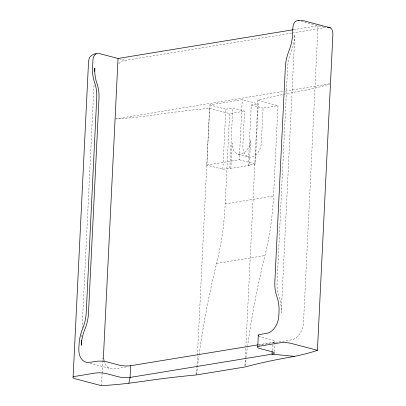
<?xml version="1.0" encoding="UTF-8"?>
<svg xmlns="http://www.w3.org/2000/svg" width="406" height="406" viewBox="0 0 406 406"><rect width="100%" height="100%" fill="white"/><g stroke="black" fill="none" stroke-linecap="round" stroke-linejoin="round"><path stroke-width="0.3" stroke-dasharray="2.03 1.52" d="M81.672 337.112L81.855 333.316M82.103 328.251L94.05 83.996M101.515 385.7L102.104 373.667M102.134 373.033L102.88 357.833M196.519 374.921L196.89 367.323M196.92 366.689L197.448 355.925M197.478 355.291L209.557 108.3A430.949 91.807 2.8 0 0 154.305 114.964A185.806 39.58 2.8 0 1 115.751 119.004M230.852 168.419L232.095 143.044A13.002 8.952 -75.3 0 0 240.717 154.219A13.002 8.952 -75.3 0 0 250.583 140.014L249.345 165.389L230.852 168.419L229.832 168.15L222.858 169.292L206.867 165.085L209.806 104.966L242.24 99.653L258.231 103.86L255.293 163.978L248.32 165.12L251.263 105.002L258.231 103.86M222.858 169.292L225.802 109.173L232.77 108.032L244.554 111.137L242.854 145.876A13.002 8.952 -75.3 0 0 251.481 157.051A13.002 8.952 -75.3 0 0 261.347 142.846L263.047 108.103L277.983 105.656L273.563 196.007A248.254 172.108 80.7 0 1 264.966 255.541A733.211 508.322 80.7 0 0 247.63 345.521M199.097 354.671A733.211 508.322 80.7 0 1 216.606 263.469A248.254 172.108 80.7 0 0 225.203 203.934L229.618 113.584L244.554 111.137M229.832 168.15L232.77 108.032M206.867 165.085L239.296 159.766L242.24 99.653M244.94 365.73L245.315 358.128M245.346 357.498L257.922 100.378A430.949 91.807 2.8 0 1 301.952 90.766A185.806 39.58 2.8 0 0 329.921 83.885M272.218 350.459L272.548 343.679M274.223 351.647L274.613 343.633M274.644 343.014L274.705 341.781M294.812 35.403L281.257 312.559A34.002 23.411 -75.3 0 0 279.176 297.41A34.002 23.411 -75.3 0 1 277.095 282.266L287.58 67.944A35.581 24.497 -75.3 0 1 291.203 51.481M293.65 29.689L318.025 25.695L303.51 322.374A16.001 11.018 -75.3 0 1 291.371 339.852L258.724 345.202M291.569 33.145L123.054 60.763A7.998 5.506 -75.3 0 0 118.176 64.96M292.193 33.043L326.454 27.425M115.806 118.877L282.911 91.487M285.413 91.076L329.85 83.793M225.203 203.934L273.563 196.007M216.606 263.469L264.966 255.541M258.85 344.699L272.609 342.446L273.73 342.74M126.302 366.907L114.137 368.897A16.001 11.018 -75.3 0 1 104.246 361.513M301.328 21.3L325.318 27.613M119.247 58.794L125.327 60.392M257.922 100.378L277.983 105.656M251.263 105.002L263.047 108.103M209.806 104.966L225.802 109.173M209.557 108.3L229.618 113.584M238.347 154.178L249.111 157.01M239.296 159.766L255.293 163.978M248.32 165.12L249.345 165.389M89.97 363.192L109.843 368.425M258.622 336.148A7.998 1.705 2.8 0 0 260.342 336.787L272.69 340.035A7.998 1.705 2.8 0 1 272.609 342.446M294.837 35.398A35.601 24.507 -75.3 0 1 291.224 51.491M245.026 365.765A733.211 508.322 80.7 0 1 245.924 358.381M246 357.767A733.211 508.322 80.7 0 1 247.548 346.135M196.59 374.307A733.211 508.322 80.7 0 1 198.93 355.895"/><path stroke-width="0.61" d="M73.126 377.012L88.584 60.956L89.432 57.632L91.32 55.637L93.822 54.13L96.095 53.759M81.515 340.274L81.266 345.339A34.002 23.411 -75.3 0 1 84.879 329.256A34.002 23.411 -75.3 0 0 88.488 313.178L98.988 98.475A34.002 23.411 -75.3 0 0 96.907 83.326A34.002 23.411 -75.3 0 1 94.821 68.178L94.669 71.344M293.025 29.79L118.034 58.469L103.525 355.148A16.001 11.018 -75.3 0 0 104.098 360.985M258.226 344.806L130.656 365.715L130.082 377.423L128.849 383.239A185.806 39.58 2.8 0 1 101.515 385.7L75.14 378.757A7.998 1.705 2.8 0 1 75.222 376.352L95.136 373.084A7.998 1.705 2.8 0 1 106.433 373.632L118.78 376.88A7.998 1.705 2.8 0 0 130.082 377.423L272.035 354.159L294.37 356.351A185.806 39.58 2.8 0 0 317.436 350.312L332.9 34.114A7.998 5.506 -75.3 0 0 327.591 27.243M257.754 346.754L258.328 335.041M272.157 351.692L272.035 354.159A7.998 1.705 2.8 0 0 272.116 351.748L259.769 348.5A7.998 1.705 2.8 0 1 259.85 346.09L279.764 342.826A7.998 1.705 2.8 0 1 291.061 343.369L317.436 350.312M294.37 356.351L288.91 357.382A430.949 91.807 2.8 0 0 244.879 366.999L196.519 374.921A430.949 91.807 2.8 0 0 141.263 381.584L128.849 383.239M298.364 20.61L301.222 20.3L304.114 20.904L330.388 27.821M118.034 58.469L98.952 53.45A7.998 5.547 80.7 0 0 92.959 59.778L92.578 67.589A34.002 23.411 -75.3 0 0 94.659 82.738A34.002 23.411 -75.3 0 1 96.74 97.887L86.239 312.584A34.002 23.411 -75.3 0 1 82.631 328.667A34.002 23.411 -75.3 0 0 79.023 344.75L78.835 348.652A16.001 11.018 -75.3 0 0 89.447 362.401L95.709 361.376A7.998 1.705 2.8 0 1 107.006 361.919L119.354 365.167A7.998 1.705 2.8 0 0 130.656 365.715M258.302 335.924A7.998 1.705 2.8 0 1 260.424 334.382L266.681 333.351A16.001 11.018 -75.3 0 0 278.82 315.873L279.013 311.97A34.002 23.411 -75.3 0 0 276.933 296.822A34.002 23.411 -75.3 0 1 274.852 281.673L285.332 67.355A35.581 24.497 -75.3 0 1 288.96 50.892A35.601 24.507 -75.3 0 0 292.569 34.809L292.949 27.004A7.998 5.547 80.7 0 1 298.943 20.67"/></g></svg>
